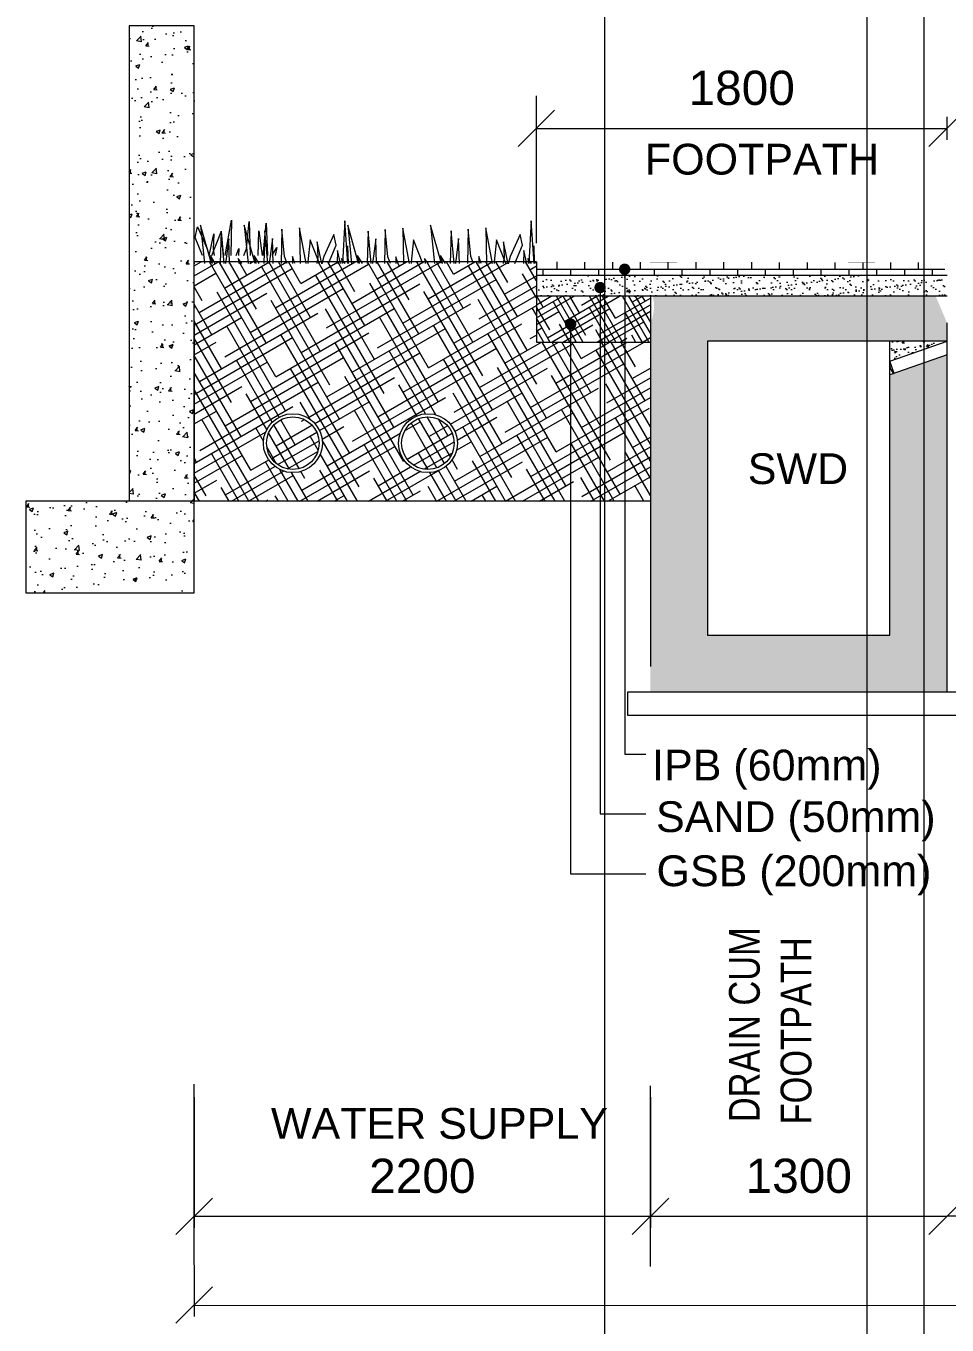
# Model space of a CAD drawing. Header units: inches. Extents: x 1863003 to 1881330, y 133141 to 515800.
# Drawn here: x 1866705 to 1870742, y 380655 to 386353 of the extents above; entities that cross this region are included whole.
import ezdxf

# ---------------------------------------------------------------- set-up
doc = ezdxf.new("R2010")
doc.units = ezdxf.units.IN
doc.header["$MEASUREMENT"] = 0
doc.layers.get('0').update_dxf_attribs({"color": 4, "linetype": 'ELEC_LINE', "lineweight": 13})
doc.layers.get('Defpoints').update_dxf_attribs({"lineweight": 13})
doc.layers.add('DIM', color=7, linetype='Continuous', lineweight=13)
doc.layers.add('DIMEN', color=7, linetype='Continuous', lineweight=13)
doc.styles.add('ARIAL', font='arial.ttf')
doc.styles.get("Standard").update_dxf_attribs({"font": 'romans.shx'})
doc.linetypes.add('ELEC_LINE', pattern='A,12.7,-5.08,["EL",Standard,S=2.54,R=0,X=-2.54,Y=-1.27],-5.08', length=22.86)
doc.dimstyles.get("Standard").update_dxf_attribs({"dimtxt": 180, "dimasz": 160, "dimexe": 50, "dimexo": 50, "dimgap": 100, "dimtad": 1, "dimdec": 0, "dimzin": 0, "dimdsep": 46, "dimtxsty": 'ARIAL', "dimcen": 0.09, "dimclrd": 256, "dimclre": 256, "dimclrt": 256, "dimadec": 0, "dimazin": 0, "dimtm": 1e-09, "dimtfac": 1, "dimtdec": 0, "dimtofl": 0, "dimtmove": 0, "dimatfit": 3, "dimfxl": 0, "dimtolj": 1, "dimtzin": 0, "dimlwd": 9, "dimlwe": -1, "dimarcsym": 0})

# ---------------------------------------------------------------- blocks, each defined once
blk = doc.blocks.new('_Oblique')
at = {"color": 0, "linetype": 'ByBlock', "lineweight": -2}
blk.add_line((-0.5, -0.5), (0.5, 0.5), dxfattribs=at)
blk = doc.blocks.new('*D89')
at = {"layer": 'Defpoints', "color": 0, "ltscale": 0.02}
for p in [(1870742.3, 381132.1), (1870742.3, 381132.1), (1875742.3, 381132.1)]:
    blk.add_point(p, dxfattribs=at)
at = {"layer": 'DIMEN', "lineweight": 9, "ltscale": 0.02}
blk.add_line((1875742.3, 381132.1), (1870742.3, 381132.1), dxfattribs=at)
at = {"layer": 'DIMEN', "lineweight": 9, "ltscale": 0.02, "xscale": 160, "yscale": 160, "zscale": 160, "rotation": 180}
blk.add_blockref('_Oblique', (1870742.3, 381132.1), dxfattribs=at)
at = {"layer": 'DIMEN', "lineweight": 9, "ltscale": 0.02, "xscale": 160, "yscale": 160, "zscale": 160}
blk.add_blockref('_Oblique', (1875742.3, 381132.1), dxfattribs=at)
at = {"layer": 'DIMEN', "ltscale": 0.02, "insert": (1873242.3, 381308.6), "char_height": 150, "attachment_point": 5, "style": 'ARIAL'}
blk.add_mtext('\\A1;5500', dxfattribs=at)
blk = doc.blocks.new('*D90')
at = {"layer": 'Defpoints', "color": 0, "ltscale": 0.02}
for p in [(1869442.3, 381132.1), (1870742.3, 381132.1), (1870742.3, 381132.1)]:
    blk.add_point(p, dxfattribs=at)
at = {"layer": 'DIMEN', "lineweight": 9, "ltscale": 0.02}
blk.add_line((1869442.3, 381132.1), (1870742.3, 381132.1), dxfattribs=at)
at = {"layer": 'DIMEN', "lineweight": 9, "ltscale": 0.02, "xscale": 160, "yscale": 160, "zscale": 160, "rotation": 180}
blk.add_blockref('_Oblique', (1869442.3, 381132.1), dxfattribs=at)
at = {"layer": 'DIMEN', "lineweight": 9, "ltscale": 0.02, "xscale": 160, "yscale": 160, "zscale": 160}
blk.add_blockref('_Oblique', (1870742.3, 381132.1), dxfattribs=at)
at = {"layer": 'DIMEN', "ltscale": 0.02, "insert": (1870092.3, 381308.7), "char_height": 150, "attachment_point": 5, "style": 'ARIAL'}
blk.add_mtext('\\A1;1300', dxfattribs=at)
blk = doc.blocks.new('*D91')
at = {"layer": 'Defpoints', "color": 0, "ltscale": 0.02}
for p in [(1867442.3, 381704.2), (1869442.3, 381704.2), (1869442.3, 381132.1)]:
    blk.add_point(p, dxfattribs=at)
at = {"layer": 'DIMEN', "ltscale": 0.02}
for p, q in [((1867442.3, 381654.2), (1867442.3, 381082.1)), ((1869442.3, 381654.2), (1869442.3, 381082.1))]:
    blk.add_line(p, q, dxfattribs=at)
at = {"layer": 'DIMEN', "lineweight": 9, "ltscale": 0.02}
blk.add_line((1867442.3, 381132.1), (1869442.3, 381132.1), dxfattribs=at)
at = {"layer": 'DIMEN', "lineweight": 9, "ltscale": 0.02, "xscale": 160, "yscale": 160, "zscale": 160, "rotation": 180}
blk.add_blockref('_Oblique', (1867442.3, 381132.1), dxfattribs=at)
at = {"layer": 'DIMEN', "lineweight": 9, "ltscale": 0.02, "xscale": 160, "yscale": 160, "zscale": 160}
blk.add_blockref('_Oblique', (1869442.3, 381132.1), dxfattribs=at)
at = {"layer": 'DIMEN', "ltscale": 0.02, "insert": (1868442.3, 381308.6), "char_height": 150, "attachment_point": 5, "style": 'ARIAL'}
blk.add_mtext('\\A1;2200', dxfattribs=at)
blk = doc.blocks.new('*D92')
at = {"layer": 'Defpoints', "color": 0, "ltscale": 0.02}
for p in [(1867442.3, 380967.3), (1878742.3, 380959.7), (1878742.2, 380735.1)]:
    blk.add_point(p, dxfattribs=at)
at = {"layer": 'DIMEN', "ltscale": 0.02}
for p, q in [((1867442.3, 380917.3), (1867442.1, 380692.7)), ((1878742.3, 380909.7), (1878742.1, 380685.1))]:
    blk.add_line(p, q, dxfattribs=at)
at = {"layer": 'DIMEN', "lineweight": 9, "ltscale": 0.02}
blk.add_line((1867442.2, 380742.7), (1878742.2, 380735.1), dxfattribs=at)
at = {"layer": 'DIMEN', "lineweight": 9, "ltscale": 0.02, "xscale": 160, "yscale": 160, "zscale": 160}
for p, rotation in [((1867442.2, 380742.7), 179.9617032386878), ((1878742.2, 380735.1), 359.9617032386878)]:
    blk.add_blockref('_Oblique', p, dxfattribs=dict(at, rotation=rotation))
at = {"layer": 'DIMEN', "ltscale": 0.02, "insert": (1873092.3, 380916.5), "char_height": 150, "attachment_point": 5, "rotation": 359.9617, "style": 'ARIAL'}
blk.add_mtext('\\A1;12000 ROW', dxfattribs=at)
blk = doc.blocks.new('*D343')
at = {"layer": 'Defpoints', "color": 0, "ltscale": 0.02}
for p in [(1870742.3, 385903.6), (1868942.3, 385803), (1870742.3, 385803)]:
    blk.add_point(p, dxfattribs=at)
at = {"layer": 'DIMEN', "ltscale": 0.02}
for p, q in [((1868942.3, 385853), (1868942.3, 385953.6)), ((1870742.3, 385853), (1870742.3, 385953.6))]:
    blk.add_line(p, q, dxfattribs=at)
at = {"layer": 'DIMEN', "lineweight": 9, "ltscale": 0.02}
blk.add_line((1868942.3, 385903.6), (1870742.3, 385903.6), dxfattribs=at)
at = {"layer": 'DIMEN', "lineweight": 9, "ltscale": 0.02, "xscale": 160, "yscale": 160, "zscale": 160, "rotation": 180}
blk.add_blockref('_Oblique', (1868942.3, 385903.6), dxfattribs=at)
at = {"layer": 'DIMEN', "lineweight": 9, "ltscale": 0.02, "xscale": 160, "yscale": 160, "zscale": 160}
blk.add_blockref('_Oblique', (1870742.3, 385903.6), dxfattribs=at)
at = {"layer": 'DIMEN', "ltscale": 0.02, "insert": (1869842.3, 386080.2), "char_height": 150, "attachment_point": 5, "style": 'ARIAL'}
blk.add_mtext('\\A1;1800', dxfattribs=at)

msp = doc.modelspace()

# ---------------------------------------------------------------- hatches: boundary and pattern name
at = {"layer": 'DIM', "linetype": 'Continuous'}
h = msp.add_hatch(dxfattribs=at)
h.set_pattern_fill('AR-CONC')
h.set_pattern_definition([(50, (4250, -127261.62), (182.184669, -15.939086), [19.05, -209.55]), (355, (4250, -127261.62), (-35.243421, 191.056845), [15.24, -167.640584]), (100.451445, (4265.18, -127262.94), (146.941247, 175.117752), [16.190009, -178.090245]), (46.1842, (4250, -127210.82), (271.07904, -42.042328), [28.575, -314.325]), (96.635558, (4272.6, -127214.32), (237.404134, 247.426125), [24.285023, -267.13561]), (351.184151, (4250, -127210.82), (237.404134, 247.426125), [22.859967, -251.45973]), (21, (4275.4, -127223.52), (151.614391, -102.265198), [19.05, -209.55]), (326, (4275.4, -127223.52), (61.802028, 184.187966), [15.24, -167.64]), (71.451445, (4288.03, -127232.04), (213.41642, 81.922769), [16.190009, -178.089938]), (37.5, (4250, -127261.616), (3.0886033, 84.5550389), [0, -165.608, 0, -170.18, 0, -168.275]), (7.5, (4250, -127261.62), (66.8196625, 100.180575), [0, -97.028, 0, -161.798, 0, -64.135]), (327.5, (4193.36, -127261.616), (135.5905952, -5.728744), [0, -63.5, 0, -198.12, 0, -262.89]), (317.5, (4167.96, -127261.62), (148.1291814, 25.426491), [0, -82.55, 0, -131.572, 0, -186.69])])
h.paths.add_polyline_path([(1867442.3, 384268.5), (1866704.8, 384268.5), (1866704.8, 383866.1), (1867442.3, 383866.1)])
h.paths.add_polyline_path([(1867442.3, 386352.5), (1867157.8, 386352.5), (1867157.8, 384268.5), (1867442.3, 384268.5)])
at = {"layer": 'DIM', "linetype": 'Continuous', "ltscale": 0.02}
h = msp.add_hatch(dxfattribs=at)
h.set_pattern_fill('HOUND', color=31, scale=600, angle=30, style=0)
h.set_pattern_definition([(30, (0, 1337.505), (111.1538106, 107.47595264), [600, -300]), (120, (0, 1337.505), (42.52404736, -148.6538106), [600, -300])])
h.paths.add_polyline_path([(1867442.3, 385317.6), (1867442.3, 384268.5), (1869442.3, 384268.5), (1869442.3, 384966.2), (1868942.3, 384966.2), (1868942.3, 385317.6)])
h.paths.add_polyline_path([(1868595.8, 384522.9, -1), (1868337.3, 384522.9, -1)], flags=16)
h.paths.add_polyline_path([(1868581.8, 384522.9, -1), (1868351.4, 384522.9, -1)], flags=0)
h.paths.add_polyline_path([(1868003.9, 384522.9, -1), (1867745.5, 384522.9, -1)], flags=16)
h.paths.add_polyline_path([(1867989.9, 384522.9, -1), (1867759.5, 384522.9, -1)], flags=0)
at = {"layer": 'DIM', "linetype": 'Continuous'}
h = msp.add_hatch(dxfattribs=at)
h.set_pattern_fill('AR-BRSTD', scale=0.6)
h.set_pattern_definition([(0, (1950, -127004.005), (0, 40.64508), []), (90, (1950, -127004.005), (-60.96, 40.64508), [40.64508, -40.64508])])
h.paths.add_polyline_path([(1868942.3, 385317.6), (1868942.3, 385257.6), (1870742.3, 385257.6), (1870722.3, 385314.6)])
h = msp.add_hatch(dxfattribs=at)
h.set_pattern_fill('AR-SAND')
h.set_pattern_definition([(37.5, (1950, -127004.005), (-1.6000313, 48.9413237), [0, -38.608, 0, -43.18, 0, -41.275]), (7.5, (1950, -127004.005), (44.9523283, 71.68251), [0, -20.828, 0, -34.798, 0, -13.335]), (327.5, (1918.76, -127004.005), (79.099237, 0.1437185), [0, -12.7, 0, -45.72, 0, -59.69]), (317.5, (1918.76, -127004.005), (76.3556452, 22.2929323), [0, -6.35, 0, -29.972, 0, -34.29])])
h.paths.add_polyline_path([(1868942.3, 385257.6), (1868942.3, 385167.6), (1870742.3, 385167.6), (1870742.3, 385257.6)])
at = {"layer": 'DIM', "linetype": 'Continuous', "ltscale": 0.02}
h = msp.add_hatch(dxfattribs=at)
h.set_pattern_fill('HOUND', color=130, scale=400, angle=30, style=0)
h.set_pattern_definition([(30, (1950, -127004.005), (74.10254038, 71.6506351), [400, -200]), (120, (1950, -127004.005), (28.3493649, -99.10254038), [400, -200])])
h.paths.add_polyline_path([(1868942.3, 385167.6), (1868942.3, 384967.6), (1869442.3, 384967.6), (1869442.3, 385167.6)])
at = {"layer": 'DIM', "linetype": 'Continuous'}
h = msp.add_hatch(dxfattribs=at)
h.set_pattern_fill('AR-CONC', scale=10)
h.set_pattern_definition([(50, (0, -51095.88), (71.7260183, -6.2752135), [7.5, -82.5]), (355, (0, -51095.88), (-13.8751334, 75.2192134), [6, -66]), (100.4514445, (5.98, -51096.405), (57.8508847, 68.943999), [6.3740192, -70.1142112]), (46.1842, (0, -51075.88), (106.724133, -16.551928), [11.25, -123.75]), (96.6356355, (8.89, -51077.26), (93.4661946, 97.41186), [9.561034, -105.171376]), (351.184164, (0, -51075.88), (93.4661945, 97.41186), [9, -99]), (21, (10, -51080.88), (59.6907052, -40.261889), [7.5, -82.5]), (326, (10, -51080.88), (24.3315332, 72.5150045), [6, -66]), (71.4514447, (14.974, -51084.24), (84.0222377, 32.2531153), [6.374019, -70.1142112]), (37.5, (0, -51095.882), (1.21598553, 33.2893854), [0, -65.2, 0, -67, 0, -66.25]), (7.5, (0, -51095.882), (26.30695374, 39.4411712), [0, -38.2, 0, -63.7, 0, -25.25]), (327.5, (-22.3, -51095.882), (53.3822436, -2.25548717), [0, -25, 0, -78, 0, -103.5]), (317.5, (-32.3, -51095.88), (58.3186169, 10.0104982), [0, -32.5, 0, -51.8, 0, -73.5])])
edge = h.paths.add_edge_path()
edge.add_arc((1869275, 385123.5), 182.8, 336.3002, 373.9799)
edge.add_line((1869452.3, 385167.6), (1870692.3, 385167.6))
edge.add_arc((1864762.5, 382577.2), 6470.9, 22.46612, 23.5977, ccw=False)
edge.add_line((1870742.3, 385050), (1870742.3, 384970.1))
edge.add_line((1870742.3, 384970.1), (1869692.3, 384970.1))
edge.add_line((1869692.3, 384970.1), (1869692.3, 383680.5))
edge.add_line((1869692.3, 383680.5), (1870492.3, 383680.5))
edge.add_line((1870492.3, 383680.5), (1870492.3, 384821.8))
edge.add_line((1870492.3, 384821.8), (1870742.3, 384910))
edge.add_line((1870742.3, 384910), (1870742.3, 383430.5))
edge.add_line((1870742.3, 383430.5), (1869442.3, 383430.5))
edge.add_line((1869442.3, 383430.5), (1869442.3, 385050))
h = msp.add_hatch(dxfattribs=at)
h.set_pattern_fill('AR-CONC', scale=10)
h.set_pattern_definition([(50, (-150, -113765.61), (71.7260183, -6.2752135), [7.5, -82.5]), (355, (-150, -113765.61), (-13.8751334, 75.2192134), [6, -66]), (100.4514445, (-144.02, -113766.13), (57.8508847, 68.943999), [6.3740192, -70.1142112]), (46.1842, (-150, -113745.61), (106.724133, -16.551928), [11.25, -123.75]), (96.6356355, (-141.11, -113746.99), (93.4661946, 97.41186), [9.561034, -105.171376]), (351.184164, (-150, -113745.61), (93.4661945, 97.41186), [9, -99]), (21, (-140, -113750.61), (59.6907052, -40.261889), [7.5, -82.5]), (326, (-140, -113750.61), (24.3315332, 72.5150045), [6, -66]), (71.4514447, (-135.026, -113753.964), (84.0222377, 32.2531153), [6.374019, -70.1142112]), (37.5, (-150, -113765.61), (1.21598553, 33.2893854), [0, -65.2, 0, -67, 0, -66.25]), (7.5, (-150, -113765.61), (26.30695374, 39.4411712), [0, -38.2, 0, -63.7, 0, -25.25]), (327.5, (-172.3, -113765.61), (53.3822436, -2.25548717), [0, -25, 0, -78, 0, -103.5]), (317.5, (-182.3, -113765.61), (58.3186169, 10.0104982), [0, -32.5, 0, -51.8, 0, -73.5])])
h.paths.add_polyline_path([(1870742.3, 384970.1), (1870492.3, 384881.9), (1870492.3, 384970.1)])

# ---------------------------------------------------------------- linework, layer by layer
at = {"color": 7, "linetype": 'Continuous', "ltscale": 0.02}
for p, q in [((1870742.3, 385167.6), (1869442.3, 385167.6)), ((1870742.3, 383430.5), (1870742.3, 385050))]:
    msp.add_line(p, q, dxfattribs=at)
at = {"color": 8, "linetype": 'Continuous', "ltscale": 0.02}
for p in [(1869242.3, 502880.9), (1870392.3, 502880.9), (1870642.3, 502880.9)]:
    msp.add_xline(p, (0, 1), dxfattribs=at)
at = {"color": 66, "linetype": 'Continuous', "lineweight": 9, "ltscale": 0.25, "flags": 128}
for points in [[(1867577.2, 385345.3), (1867606.4, 385501.1), (1867603.3, 385345.3)], [(1867659.8, 385345.3), (1867672.1, 385375.5), (1867683.7, 385495.2), (1867686.8, 385345.3)], [(1867744.6, 385345.3), (1867757.9, 385487.9), (1867762.8, 385345.3)], [(1868115, 385310.5), (1868102.5, 385498.2), (1868092.9, 385310.5)], [(1868931.8, 385310.5), (1868919.3, 385498.2), (1868909.7, 385310.5)], [(1867479, 385345.3), (1867446.2, 385425.4), (1867456.1, 385472.2), (1867499, 385375.7), (1867507.7, 385344.2), (1867528.4, 385441), (1867525.3, 385373.7), (1867530, 385345.3)], [(1867518, 385310.5), (1867470.3, 385478.3), (1867487.6, 385310.5)], [(1867518.9, 385345.3), (1867559.8, 385449.7), (1867569.3, 385352.3), (1867569.8, 385345.3)], [(1867573.9, 385310.5), (1867560.7, 385452.2), (1867555.9, 385310.5)], [(1867709.8, 385310.5), (1867661.7, 385479.6), (1867679.2, 385310.5)], [(1867722.3, 385345.3), (1867725.3, 385454.5), (1867739.7, 385345.3)], [(1867765.4, 385310.5), (1867752.2, 385453.4), (1867747.3, 385310.5)], [(1867850.3, 385310.5), (1867838, 385341), (1867826.3, 385460.7), (1867823.3, 385310.5)], [(1867932.9, 385310.5), (1867903.7, 385466.6), (1867906.7, 385310.5)], [(1868031, 385310.5), (1868063.9, 385390.9), (1868054, 385437.7), (1868011, 385341.2), (1868002.4, 385309.7), (1867981.7, 385406.5), (1867984.7, 385339.2), (1867980, 385310.5)], [(1868162.7, 385310.5), (1868115, 385478.3), (1868132.4, 385310.5)], [(1868218.6, 385310.5), (1868205.5, 385452.2), (1868200.6, 385310.5)], [(1868303.1, 385310.5), (1868291.3, 385339.8), (1868279.6, 385459.5), (1868276.6, 385310.5)], [(1868386, 385310.5), (1868357, 385465.3), (1868360, 385310.5)], [(1868526.6, 385310.5), (1868478.5, 385479.6), (1868496, 385310.5)], [(1868582.2, 385310.5), (1868569, 385453.4), (1868564.1, 385310.5)], [(1868667.1, 385310.5), (1868654.8, 385341), (1868643.1, 385460.7), (1868640.1, 385310.5)], [(1868749.7, 385310.5), (1868720.5, 385466.6), (1868723.5, 385310.5)], [(1868847.8, 385310.5), (1868880.7, 385390.9), (1868870.8, 385437.7), (1868827.8, 385341.2), (1868819.2, 385309.7), (1868798.5, 385406.5), (1868801.5, 385339.2), (1868796.8, 385310.5)], [(1867596.3, 385310.5), (1867593.3, 385418.8), (1867579, 385310.5)], [(1867626.6, 385345.3), (1867637.2, 385376.3), (1867637, 385345.3)], [(1867787.8, 385310.5), (1867784.7, 385420), (1867770.3, 385310.5)], [(1867783.3, 385345.3), (1867805, 385381.1), (1867797.5, 385345.3)], [(1867991.3, 385310.5), (1867950.2, 385415.2), (1867940.7, 385317.8), (1867940.3, 385310.5)], [(1868112.7, 385345.3), (1868114.2, 385388.1), (1868116.4, 385310.5)], [(1868241.1, 385310.5), (1868238, 385418.8), (1868223.7, 385310.5)], [(1868444.1, 385310.5), (1868403.5, 385413.9), (1868394, 385316.5), (1868393.7, 385310.5)], [(1868604.6, 385310.5), (1868601.5, 385420), (1868587.1, 385310.5)], [(1868808.1, 385310.5), (1868767, 385415.2), (1868757.5, 385317.8), (1868757.1, 385310.5)], [(1868929.5, 385345.3), (1868931, 385388.1), (1868933.2, 385310.5)], [(1867534.7, 385310.5), (1867513.6, 385345.3), (1867520.9, 385310.5)], [(1867651.2, 385310.5), (1867635.1, 385333.3), (1867638.4, 385310.5)], [(1867726.9, 385310.5), (1867705.1, 385346.6), (1867712.7, 385310.5)], [(1867883.5, 385310.5), (1867872.9, 385341.8), (1867873, 385310.5)], [(1868083, 385310.5), (1868070.5, 385367.2), (1868068.9, 385310.5)], [(1868103.6, 385310.5), (1868088.3, 385332.1), (1868091.5, 385310.5)], [(1868179.4, 385310.5), (1868158.4, 385345.3), (1868165.7, 385310.5)], [(1868336.4, 385310.5), (1868326.2, 385340.6), (1868326.3, 385310.5)], [(1868468, 385310.5), (1868451.9, 385333.3), (1868455.2, 385310.5)], [(1868543.7, 385310.5), (1868521.9, 385346.6), (1868529.5, 385310.5)], [(1868700.3, 385310.5), (1868689.7, 385341.8), (1868689.8, 385310.5)], [(1868899.8, 385310.5), (1868887.3, 385367.2), (1868885.7, 385310.5)], [(1868920.4, 385310.5), (1868905.2, 385332.1), (1868908.3, 385310.5)]]:
    msp.add_lwpolyline(points, dxfattribs=at)
at = {"color": 83, "linetype": 'Continuous', "ltscale": 0.02}
msp.add_lwpolyline([(1868942.3, 385317.6), (1867442.3, 385317.6)], dxfattribs=at)
at = {"color": 7, "linetype": 'Continuous', "ltscale": 0.02}
msp.add_lwpolyline([(1870492.3, 384881.9, 0.307864), (1870511.2, 384828.4), (1870492.3, 384881.9), (1870742.3, 384970.1), (1869692.3, 384970.1), (1869692.3, 383680.5), (1870492.3, 383680.5), (1870492.3, 384970.1)], format="xyb", dxfattribs=at)
msp.add_lwpolyline([(1868942.3, 384966.2), (1869442.3, 384966.2)], dxfattribs=at)
msp.add_lwpolyline([(1869342.3, 383430.5), (1869342.3, 383330.5), (1870842.3, 383330.5), (1870842.3, 383430.5)], close=True, dxfattribs=at)
at = {"color": 8, "linetype": 'Continuous', "ltscale": 0.02}
for points in [[(1867442.3, 380919.4), (1867442.3, 381711.8)], [(1869442.3, 380911.9), (1869442.3, 381704.2)]]:
    msp.add_lwpolyline(points, dxfattribs=at)
at = {"layer": 'DIM', "color": 7, "linetype": 'Continuous'}
msp.add_line((1869442.3, 385167.6), (1869442.3, 383542.6), dxfattribs=at)
for points in [[(1867442.3, 384268.5), (1867442.3, 386352.5), (1867157.8, 386352.5), (1867157.8, 384268.5)], [(1868942.3, 385317.6), (1868942.3, 384966.2)], [(1870742.3, 385257.6), (1868942.3, 385257.6)], [(1869442.3, 385167.6), (1868942.3, 385167.6)], [(1867442.3, 385060), (1867442.3, 384268.5)], [(1870742.3, 384910), (1870492.3, 384821.8)], [(1867442.3, 384268.5), (1866704.8, 384268.5), (1866704.8, 383866.1), (1867442.3, 383866.1), (1867442.3, 384268.5)], [(1869442.3, 384268.5), (1867442.3, 384268.5)]]:
    msp.add_lwpolyline(points, dxfattribs=at)
at = {"layer": 'DIM', "color": 8, "linetype": 'Continuous'}
msp.add_lwpolyline([(1868942.3, 385399.6), (1868942.3, 386045.7)], dxfattribs=at)
at = {"layer": 'DIM', "color": 7, "linetype": 'Continuous', "const_width": 0.2}
msp.add_lwpolyline([(1868942.3, 385317.6), (1870722.3, 385314.6, -0.414214), (1870742.3, 385294.6), (1870742.3, 385050)], format="xyb", dxfattribs=at)
at = {"layer": 'DIM', "color": 7, "linetype": 'Continuous'}
for centre, radius in [((1867874.7, 384522.9), 129.2), ((1867874.7, 384522.9), 115.2), ((1868466.6, 384522.9), 129.2), ((1868466.6, 384522.9), 115.2)]:
    msp.add_circle(centre, radius, dxfattribs=at)

# ---------------------------------------------------------------- texts
at = {"layer": 'DIMEN', "linetype": 'Continuous', "style": 'ARIAL'}
for s, p in [('FOOTPATH', (1869417.8, 385700.9)), ('SWD', (1869868.8, 384343.4)), ('IPB (60mm)', (1869449.5, 383043.4)), ('SAND (50mm)', (1869466.5, 382817.2)), ('GSB (200mm)', (1869469, 382579.9)), ('WATER SUPPLY', (1867778.6, 381471.8))]:
    msp.add_text(s, height=135, dxfattribs=at).set_placement(p)
at = {"layer": 'DIMEN', "linetype": 'Continuous', "style": 'ARIAL', "width": 0.8}
for s, p in [('DRAIN CUM', (1869921.4, 381544.8)), ('FOOTPATH', (1870147.9, 381534.8))]:
    msp.add_text(s, height=135, rotation=90, dxfattribs=at).set_placement(p)

# ---------------------------------------------------------------- dimensions: what is measured, and where the dimension line sits
at = {"layer": 'DIMEN', "ltscale": 0.02}
for p1, p2, distance, picture, middle in [((1868942.3, 385803), (1870742.3, 385803), 100.6, '*D343', (1869842.3, 386080.2)), ((1869442.3, 381132.1), (1870742.3, 381132.1), 0, '*D90', (1870092.3, 381308.7))]:
    dim = msp.add_aligned_dim(p1=p1, p2=p2, distance=distance, dimstyle='Standard', override={"dimtxt": 150, "dimblk1": 'Oblique', "dimblk2": 'Oblique', "dimsah": 1}, dxfattribs=at)
    dim.commit()
    dim.dimension.update_dxf_attribs({"geometry": picture, "text_midpoint": middle})
for p1, p2, distance, text, picture, middle in [((1867442.3, 381704.2), (1869442.3, 381704.2), -572.2, '2200', '*D91', (1868442.3, 381308.6)), ((1875742.3, 381132.1), (1870742.3, 381132.1), 0, '5500', '*D89', (1873242.3, 381308.6)), ((1867442.3, 380967.3), (1878742.3, 380959.7), -224.6, '12000 ROW', '*D92', (1873092.3, 380916.5))]:
    dim = msp.add_aligned_dim(p1=p1, p2=p2, distance=distance, text=text, dimstyle='Standard', override={"dimtxt": 150, "dimblk1": 'Oblique', "dimblk2": 'Oblique', "dimsah": 1}, dxfattribs=at)
    dim.commit()
    dim.dimension.update_dxf_attribs({"geometry": picture, "text_midpoint": middle})

# ---------------------------------------------------------------- leaders
at = {"layer": 'DIMEN', "lineweight": 9, "ltscale": 0.02}
for points in [[(1869329.3, 385285.5), (1869329.3, 383159.5), (1869421.6, 383159.5)], [(1869221.6, 385205.4), (1869221.6, 382897), (1869421.6, 382897)], [(1869092.3, 385045.1), (1869092.3, 382634.5), (1869421.6, 382634.5)]]:
    msp.add_leader(points, dimstyle='Standard', override={"dimasz": 50, "dimldrblk": 'Dot'}, dxfattribs=at)

doc.saveas('drawing.dxf')
